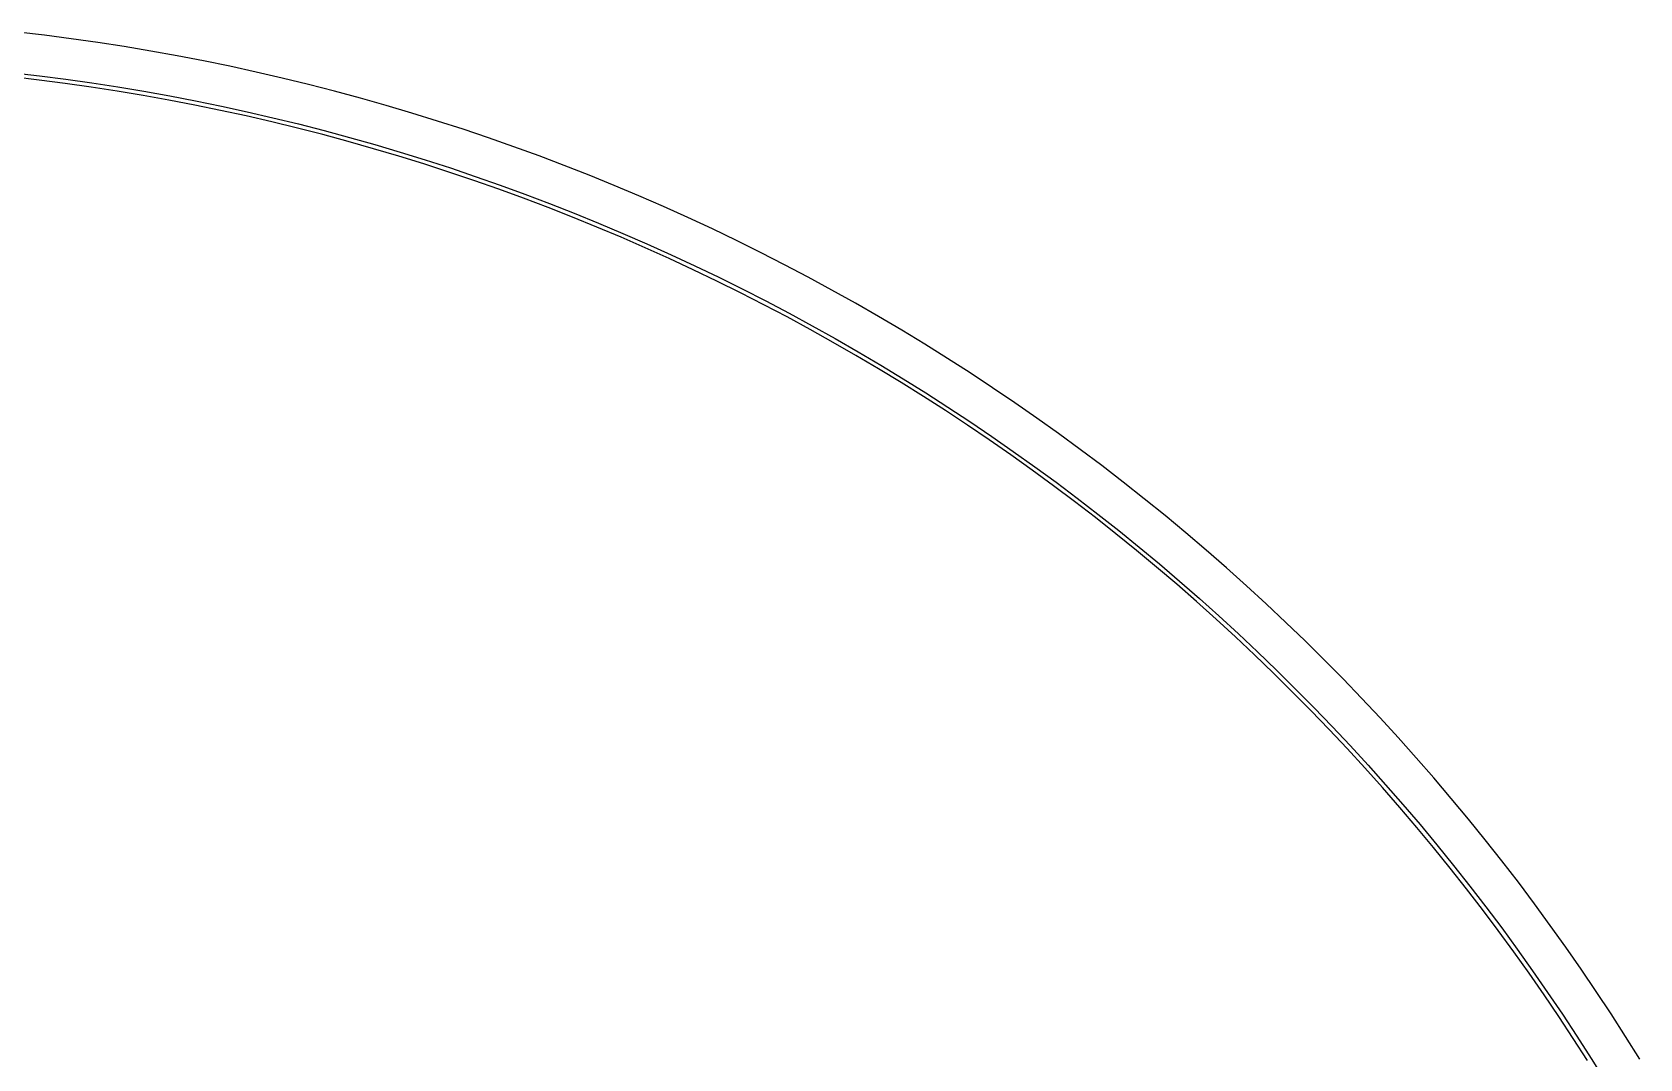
# Model space of a CAD drawing. Extents: x -25 to 123, y -44 to 109.
# Drawn here: x 54.9 to 111.1, y 72.4 to 108.2 of the extents above; entities that cross this region are included whole.
import ezdxf

# ---------------------------------------------------------------- set-up
doc = ezdxf.new("R2010")
doc.units = 0

msp = doc.modelspace()

# ---------------------------------------------------------------- linework, layer by layer
for p, q in [((55.3814, 108.137), (54.449, 108.246)), ((56.3124, 108.016), (55.3814, 108.137)), ((57.2419, 107.884), (56.3124, 108.016)), ((58.1696, 107.74), (57.2419, 107.884)), ((59.0956, 107.586), (58.1696, 107.74)), ((60.0195, 107.419), (59.0956, 107.586)), ((60.9414, 107.242), (60.0195, 107.419)), ((54.2919, 106.829), (55.207, 106.722)), ((61.861, 107.053), (60.9414, 107.242)), ((62.7782, 106.853), (61.861, 107.053)), ((63.6929, 106.642), (62.7782, 106.853)), ((55.1886, 106.573), (54.2754, 106.68)), ((56.1004, 106.455), (55.1886, 106.573)), ((55.207, 106.722), (56.1206, 106.604)), ((57.0108, 106.326), (56.1004, 106.455)), ((56.1206, 106.604), (57.0328, 106.474)), ((57.9194, 106.185), (57.0108, 106.326)), ((57.0328, 106.474), (57.9433, 106.334)), ((57.9433, 106.334), (58.852, 106.182)), ((64.605, 106.419), (63.6929, 106.642)), ((65.5142, 106.186), (64.605, 106.419)), ((58.8263, 106.034), (57.9194, 106.185)), ((59.7312, 105.871), (58.8263, 106.034)), ((58.852, 106.182), (59.7587, 106.019)), ((60.6341, 105.697), (59.7312, 105.871)), ((59.7587, 106.019), (60.6634, 105.844)), ((61.5348, 105.512), (60.6341, 105.697)), ((60.6634, 105.844), (61.5659, 105.659)), ((61.5659, 105.659), (62.466, 105.463)), ((66.4205, 105.941), (65.5142, 106.186)), ((67.3237, 105.685), (66.4205, 105.941)), ((68.2238, 105.418), (67.3237, 105.685)), ((62.4332, 105.316), (61.5348, 105.512)), ((63.329, 105.109), (62.4332, 105.316)), ((62.466, 105.463), (63.3637, 105.255)), ((64.2223, 104.891), (63.329, 105.109)), ((63.3637, 105.255), (64.2587, 105.037)), ((69.1205, 105.14), (68.2238, 105.418)), ((70.0136, 104.851), (69.1205, 105.14)), ((65.1128, 104.663), (64.2223, 104.891)), ((64.2587, 105.037), (65.151, 104.808)), ((66.0004, 104.423), (65.1128, 104.663)), ((65.151, 104.808), (66.0405, 104.567)), ((66.0405, 104.567), (66.9269, 104.316)), ((70.9032, 104.551), (70.0136, 104.851)), ((71.7891, 104.24), (70.9032, 104.551)), ((66.8851, 104.172), (66.0004, 104.423)), ((67.7666, 103.911), (66.8851, 104.172)), ((66.9269, 104.316), (67.8101, 104.054)), ((67.8101, 104.054), (68.6901, 103.781)), ((72.671, 103.918), (71.7891, 104.24)), ((68.6448, 103.638), (67.7666, 103.911)), ((69.5196, 103.355), (68.6448, 103.638)), ((68.6901, 103.781), (69.5667, 103.498)), ((69.5667, 103.498), (70.4397, 103.203)), ((73.549, 103.586), (72.671, 103.918)), ((74.4228, 103.243), (73.549, 103.586)), ((70.3909, 103.062), (69.5196, 103.355)), ((71.2585, 102.757), (70.3909, 103.062)), ((70.4397, 103.203), (71.309, 102.898)), ((71.309, 102.898), (72.1745, 102.583)), ((75.2923, 102.889), (74.4228, 103.243)), ((76.1574, 102.524), (75.2923, 102.889)), ((72.1223, 102.442), (71.2585, 102.757)), ((72.9821, 102.116), (72.1223, 102.442)), ((72.1745, 102.583), (73.0361, 102.256)), ((77.018, 102.149), (76.1574, 102.524)), ((73.8379, 101.78), (72.9821, 102.116)), ((73.0361, 102.256), (73.8936, 101.919)), ((74.6895, 101.434), (73.8379, 101.78)), ((73.8936, 101.919), (74.7469, 101.572)), ((77.8739, 101.763), (77.018, 102.149)), ((78.725, 101.367), (77.8739, 101.763)), ((75.5368, 101.077), (74.6895, 101.434)), ((74.7469, 101.572), (75.5959, 101.214)), ((75.5959, 101.214), (76.4405, 100.846)), ((79.5711, 100.96), (78.725, 101.367)), ((76.3797, 100.709), (75.5368, 101.077)), ((77.218, 100.331), (76.3797, 100.709)), ((76.4405, 100.846), (77.2804, 100.468)), ((80.4123, 100.544), (79.5711, 100.96)), ((78.0516, 99.9433), (77.218, 100.331)), ((77.2804, 100.468), (78.1157, 100.079)), ((78.1157, 100.079), (78.9461, 99.6799)), ((81.2482, 100.116), (80.4123, 100.544)), ((82.0788, 99.6789), (81.2482, 100.116)), ((78.8803, 99.5451), (78.0516, 99.9433)), ((79.7041, 99.1367), (78.8803, 99.5451)), ((78.9461, 99.6799), (79.7716, 99.2707)), ((82.9041, 99.2313), (82.0788, 99.6789)), ((80.5229, 98.7183), (79.7041, 99.1367)), ((79.7716, 99.2707), (80.5919, 98.8514)), ((83.7237, 98.7735), (82.9041, 99.2313)), ((81.3364, 98.2898), (80.5229, 98.7183)), ((80.5919, 98.8514), (81.4071, 98.4221)), ((81.4071, 98.4221), (82.2169, 97.9829)), ((84.5377, 98.3058), (83.7237, 98.7735)), ((82.1446, 97.8514), (81.3364, 98.2898)), ((82.9474, 97.4032), (82.1446, 97.8514)), ((82.2169, 97.9829), (83.0213, 97.5337)), ((85.3459, 97.8281), (84.5377, 98.3058)), ((86.1481, 97.3406), (85.3459, 97.8281)), ((83.7446, 96.9451), (82.9474, 97.4032)), ((83.0213, 97.5337), (83.8201, 97.0747)), ((86.9443, 96.8432), (86.1481, 97.3406)), ((84.5361, 96.4772), (83.7446, 96.9451)), ((83.8201, 97.0747), (84.6133, 96.6059)), ((87.7344, 96.3361), (86.9443, 96.8432)), ((85.3219, 95.9997), (84.5361, 96.4772)), ((84.6133, 96.6059), (85.4006, 96.1274)), ((85.4006, 96.1274), (86.1819, 95.6393)), ((88.5181, 95.8193), (87.7344, 96.3361)), ((86.1017, 95.5125), (85.3219, 95.9997)), ((86.1819, 95.6393), (86.9573, 95.1416)), ((89.2955, 95.293), (88.5181, 95.8193)), ((86.8755, 95.0159), (86.1017, 95.5125)), ((87.6431, 94.5098), (86.8755, 95.0159)), ((86.9573, 95.1416), (87.7264, 94.6345)), ((90.0663, 94.7571), (89.2955, 95.293)), ((88.4044, 93.9942), (87.6431, 94.5098)), ((87.7264, 94.6345), (88.4893, 94.1179)), ((90.8305, 94.2119), (90.0663, 94.7571)), ((89.1594, 93.4694), (88.4044, 93.9942)), ((88.4893, 94.1179), (89.2458, 93.5921)), ((91.588, 93.6573), (90.8305, 94.2119)), ((89.9079, 92.9354), (89.1594, 93.4694)), ((89.2458, 93.5921), (89.9958, 93.057)), ((92.3386, 93.0934), (91.588, 93.6573)), ((90.6498, 92.3922), (89.9079, 92.9354)), ((89.9958, 93.057), (90.7391, 92.5127)), ((93.0822, 92.5204), (92.3386, 93.0934)), ((91.3849, 91.84), (90.6498, 92.3922)), ((90.7391, 92.5127), (91.4757, 91.9594)), ((93.8187, 91.9383), (93.0822, 92.5204)), ((92.1132, 91.2787), (91.3849, 91.84)), ((91.4757, 91.9594), (92.2055, 91.397)), ((94.5481, 91.3472), (93.8187, 91.9383)), ((92.8346, 90.7086), (92.1132, 91.2787)), ((92.2055, 91.397), (92.9283, 90.8257)), ((95.2701, 90.7472), (94.5481, 91.3472)), ((93.5489, 90.1297), (92.8346, 90.7086)), ((92.9283, 90.8257), (93.6441, 90.2457)), ((95.9847, 90.1384), (95.2701, 90.7472)), ((94.2561, 89.5421), (93.5489, 90.1297)), ((93.6441, 90.2457), (94.3526, 89.6568)), ((96.6918, 89.5208), (95.9847, 90.1384)), ((94.956, 88.9458), (94.2561, 89.5421)), ((94.3526, 89.6568), (95.0539, 89.0593)), ((97.3913, 88.8947), (96.6918, 89.5208)), ((95.6485, 88.3409), (94.956, 88.9458)), ((95.0539, 89.0593), (95.7479, 88.4533)), ((98.083, 88.2599), (97.3913, 88.8947)), ((96.3335, 87.7277), (95.6485, 88.3409)), ((95.7479, 88.4533), (96.4343, 87.8388)), ((98.7668, 87.6168), (98.083, 88.2599)), ((97.011, 87.106), (96.3335, 87.7277)), ((96.4343, 87.8388), (97.1131, 87.2159)), ((97.6808, 86.4761), (97.011, 87.106)), ((97.1131, 87.2159), (97.7843, 86.5847)), ((99.4428, 86.9653), (98.7668, 87.6168)), ((97.7843, 86.5847), (98.4476, 85.9454)), ((100.111, 86.3056), (99.4428, 86.9653)), ((98.3428, 85.838), (97.6808, 86.4761)), ((100.77, 85.6377), (100.111, 86.3056)), ((98.997, 85.1919), (98.3428, 85.838)), ((98.4476, 85.9454), (99.103, 85.2979)), ((101.422, 84.9617), (100.77, 85.6377)), ((99.6431, 84.5377), (98.997, 85.1919)), ((99.103, 85.2979), (99.7505, 84.6425)), ((102.065, 84.2779), (101.422, 84.9617)), ((100.281, 83.8757), (99.6431, 84.5377)), ((99.7505, 84.6425), (100.39, 83.9792)), ((100.911, 83.2059), (100.281, 83.8757)), ((100.39, 83.9792), (101.021, 83.308)), ((102.7, 83.5862), (102.065, 84.2779)), ((101.533, 82.5284), (100.911, 83.2059)), ((101.021, 83.308), (101.644, 82.6292)), ((103.326, 82.8867), (102.7, 83.5862)), ((101.644, 82.6292), (102.258, 81.9428)), ((103.943, 82.1796), (103.326, 82.8867)), ((102.146, 81.8434), (101.533, 82.5284)), ((104.552, 81.465), (103.943, 82.1796)), ((102.751, 81.1509), (102.146, 81.8434)), ((102.258, 81.9428), (102.864, 81.2488)), ((103.347, 80.451), (102.751, 81.1509)), ((102.864, 81.2488), (103.462, 80.5475)), ((105.152, 80.743), (104.552, 81.465)), ((103.935, 79.7438), (103.347, 80.451)), ((103.462, 80.5475), (104.051, 79.839)), ((105.743, 80.0136), (105.152, 80.743)), ((104.051, 79.839), (104.631, 79.1232)), ((106.326, 79.2771), (105.743, 80.0136)), ((104.514, 79.0295), (103.935, 79.7438)), ((106.899, 78.5335), (106.326, 79.2771)), ((105.084, 78.3081), (104.514, 79.0295)), ((104.631, 79.1232), (105.202, 78.4004)), ((105.645, 77.5798), (105.084, 78.3081)), ((105.202, 78.4004), (105.764, 77.6706)), ((107.462, 77.7829), (106.899, 78.5335)), ((106.197, 76.8447), (105.645, 77.5798)), ((105.764, 77.6706), (106.318, 76.934)), ((108.017, 77.0254), (107.462, 77.7829)), ((108.562, 76.2612), (108.017, 77.0254)), ((106.74, 76.1028), (106.197, 76.8447)), ((106.318, 76.934), (106.862, 76.1907)), ((107.275, 75.3543), (106.74, 76.1028)), ((106.862, 76.1907), (107.397, 75.4407)), ((109.098, 75.4904), (108.562, 76.2612)), ((107.799, 74.5993), (107.275, 75.3543)), ((107.397, 75.4407), (107.923, 74.6842)), ((109.624, 74.713), (109.098, 75.4904)), ((108.315, 73.838), (107.799, 74.5993)), ((107.923, 74.6842), (108.44, 73.9213)), ((110.141, 73.9293), (109.624, 74.713)), ((108.821, 73.0704), (108.315, 73.838)), ((108.44, 73.9213), (108.947, 73.1522)), ((110.648, 73.1392), (110.141, 73.9293)), ((109.318, 72.2966), (108.821, 73.0704)), ((108.947, 73.1522), (109.444, 72.3768)), ((111.146, 72.343), (110.648, 73.1392)), ((109.444, 72.3768), (109.932, 71.5955))]:
    msp.add_line(p, q)

doc.saveas('drawing.dxf')
